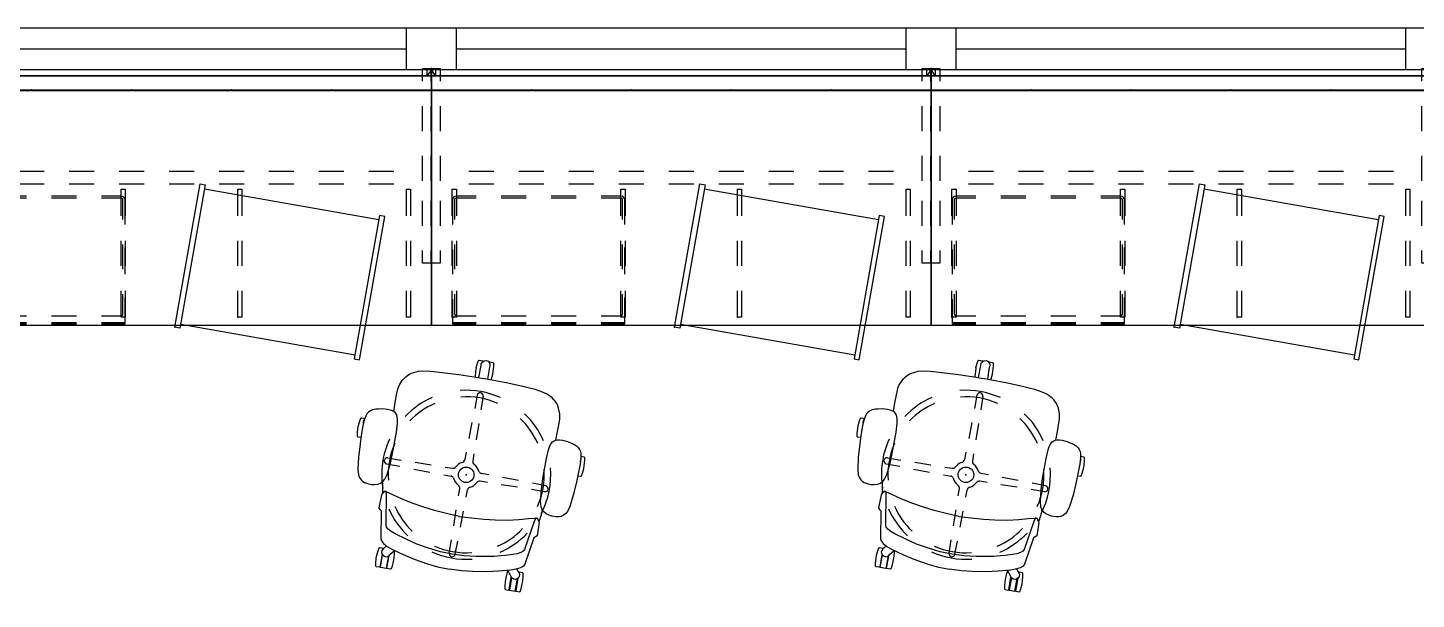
# Model space of a CAD drawing. Header units: inches. Extents: x -282 to 309, y -215 to 288.
# Drawn here: x 6.2 to 172.9, y 219.4 to 288.1 of the extents above; entities that cross this region are included whole.
import ezdxf

# ---------------------------------------------------------------- set-up
doc = ezdxf.new("R2010")
doc.units = ezdxf.units.IN
doc.header["$MEASUREMENT"] = 0
for name, color, linetype in [('ELEC', 1, 'Continuous'), ('HARDWARE', 4, 'Continuous'), ('SEAT', 5, 'Continuous'), ('STORAGE', 4, 'Continuous'), ('WKSURF', 6, 'Continuous')]:
    doc.layers.add(name, color=color, linetype=linetype)

# ---------------------------------------------------------------- blocks, each defined once
blk = doc.blocks.new('AAO213_60_0P')
at = {"layer": 'HARDWARE'}
for p, q in [((-0.5, 0.75), (0.5, 0.75)), ((0, 0.75), (-0.5, 0)), ((-0.5, 0), (-0.5, 0.75)), ((0.5, 0), (0, 0.75)), ((0.5, 0.75), (0.5, 0))]:
    blk.add_line(p, q, dxfattribs=at)
for p in [(0, 0.75), (0, 0)]:
    blk.add_point(p, dxfattribs=at)
blk = doc.blocks.new('mc1313_60_0p')
at = {"layer": 'ELEC'}
for p, q in [((0, 0), (60, 0)), ((0, 0), (0, -1.688)), ((60, 0), (60, -1.688)), ((0, -1.688), (60, -1.688))]:
    blk.add_line(p, q, dxfattribs=at)
for p in [(0, 0), (60, 0), (0, -1.688)]:
    blk.add_point(p, dxfattribs=at)
blk = doc.blocks.new('mc1315_12_0p')
at = {"layer": 'ELEC'}
for p, q in [((0, 0), (12, 0)), ((0, 0), (0, -0.064)), ((12, 0), (12, -0.064)), ((0, -0.064), (12, -0.064))]:
    blk.add_line(p, q, dxfattribs=at)
for p in [(0, 0), (12, 0)]:
    blk.add_point(p, dxfattribs=at)
blk = doc.blocks.new('mc1316_0p')
at = {"layer": 'ELEC'}
for p, q in [((0, 0), (0, -0.064)), ((0, 0), (12, 0)), ((12, 0), (12, -0.064)), ((0, -0.064), (12, -0.064))]:
    blk.add_line(p, q, dxfattribs=at)
for p in [(0, 0), (12, 0)]:
    blk.add_point(p, dxfattribs=at)
blk = doc.blocks.new('1verus_stool_uphst_syntltlim_adjarms_adjseat_0p')
at = {"layer": 'SEAT'}
for p, q in [((2.21, 13.57), (2.28, 13.65)), ((2.22, 13.23), (2.21, 13.57)), ((2.28, 13.65), (2.62, 13.71)), ((2.62, 13.71), (3.21, 13.76)), ((3.21, 13.76), (3.57, 13.76)), ((3.57, 13.76), (4.15, 13.71)), ((4.15, 13.71), (4.5, 13.65)), ((4.5, 13.65), (4.56, 13.57)), ((4.56, 13.57), (4.56, 13.18)), ((-3.03, 11.87), (-3.09, 11.49)), ((-2.94, 12.1), (-3.03, 11.87)), ((-2.79, 12.33), (-2.94, 12.1)), ((-2.5, 12.59), (-2.79, 12.33)), ((-2.24, 12.73), (-2.5, 12.59)), ((-1.61, 12.91), (-2.24, 12.73)), ((-0.18, 13.09), (-1.61, 12.91)), ((1.44, 13.2), (-0.18, 13.09)), ((2.46, 13.23), (1.44, 13.2)), ((3.62, 13.24), (2.46, 13.23)), ((4.34, 13.2), (3.62, 13.24)), ((3.97, 13.22), (4.1, 13.25)), ((4.1, 13.25), (4.3, 13.23)), ((4.3, 13.23), (4.37, 13.2)), ((4.56, 13.17), (4.34, 13.2)), ((4.9, 13.11), (4.56, 13.17)), ((5.14, 13.01), (4.9, 13.11)), ((5.36, 12.87), (5.14, 13.01)), ((5.54, 12.72), (5.36, 12.87)), ((5.73, 12.45), (5.54, 12.72)), ((5.88, 12.07), (5.73, 12.45)), ((5.94, 11.75), (5.88, 12.07)), ((6.04, 11.27), (5.94, 11.75)), ((-3.09, 11.49), (-3.11, 11)), ((-3.11, 11), (-3.06, 10.64)), ((-3.06, 10.64), (-2.97, 10.27)), ((-2.97, 10.27), (-2.78, 9.94)), ((5.98, 9.87), (6.04, 10.05)), ((6.09, 10.65), (6.04, 11.27)), ((6.04, 10.05), (6.08, 10.32)), ((6.08, 10.32), (6.09, 10.65)), ((-12.75, 8.71), (-12.69, 8.78)), ((-12.75, 8.31), (-12.75, 8.71)), ((-12.69, 8.78), (-12.34, 8.84)), ((-12.34, 8.84), (-11.75, 8.89)), ((-11.75, 8.89), (-11.39, 8.89)), ((-11.39, 8.89), (-10.82, 8.84)), ((-10.92, 8.39), (-11.12, 8.31)), ((-10.7, 8.38), (-10.92, 8.39)), ((-10.82, 8.84), (-10.47, 8.78)), ((-10.5, 8.29), (-10.7, 8.38)), ((-10.47, 8.78), (-10.41, 8.71)), ((-10.41, 8.71), (-10.4, 8.31)), ((-9.87, 8.36), (-10.13, 7.84)), ((-9.6, 8.65), (-9.87, 8.36)), ((-9.37, 8.76), (-9.6, 8.65)), ((-6.03, 9.3), (-9.37, 8.76)), ((-7.86, 8.34), (-7.63, 8.42)), ((-7.63, 8.42), (-3.75, 9.06)), ((-5.9, 9.49), (-6.03, 9.3)), ((-5.73, 9.63), (-5.9, 9.49)), ((-4.14, 9.59), (-5.73, 9.63)), ((-4.05, 9.56), (-4.14, 9.59)), ((-3.82, 9.45), (-4.05, 9.56)), ((-3.82, 9.46), (-4, 9.56)), ((-3.89, 8.27), (-3.67, 9.12)), ((-3.87, 9.48), (-3.57, 9.55)), ((-3.7, 9.32), (-3.82, 9.46)), ((-3.7, 9.31), (-3.82, 9.45)), ((-3.75, 9.06), (-3.66, 9.13)), ((-3.66, 9.13), (-3.7, 9.32)), ((-3.67, 9.12), (-3.7, 9.31)), ((-3.57, 9.55), (-2.64, 9.7)), ((-2.78, 9.94), (-2.53, 9.7)), ((-2.64, 9.7), (-2.53, 9.7)), ((-2.53, 9.7), (-2.21, 9.52)), ((-2.21, 9.52), (-1.61, 9.36)), ((-1.61, 9.36), (-0.21, 9.2)), ((-0.36, 9.64), (-0.38, 8.01)), ((-0.21, 9.2), (1.17, 9.15)), ((0.36, 9.64), (0.39, 8.01)), ((1.17, 9.15), (3.59, 9.14)), ((3.59, 9.14), (4.67, 9.22)), ((4.67, 9.22), (5.19, 9.29)), ((5.19, 9.29), (5.46, 9.38)), ((5.46, 9.38), (5.68, 9.51)), ((5.68, 9.51), (5.87, 9.7)), ((5.87, 9.7), (5.98, 9.87)), ((5.98, 9.87), (7.02, 9.89)), ((7.02, 9.89), (7.81, 9.9)), ((7.81, 9.9), (8.58, 9.87)), ((8.58, 9.87), (8.82, 9.85)), ((8.82, 9.85), (9.18, 9.78)), ((9.18, 9.78), (9.81, 9.52)), ((9.81, 9.52), (10.06, 9.37)), ((10.06, 9.37), (10.32, 9.2)), ((10.32, 9.2), (10.56, 8.98)), ((10.56, 8.98), (10.71, 8.8)), ((10.71, 8.8), (10.88, 8.57)), ((10.88, 8.57), (11.03, 8.31)), ((-12.76, 8.19), (-12.74, 8.21)), ((-12.76, 7.52), (-12.76, 8.19)), ((-12.74, 7.5), (-12.76, 7.52)), ((-12.72, 8.27), (-12.75, 8.31)), ((-12.75, 7.4), (-12.71, 7.44)), ((-12.75, 7.01), (-12.75, 7.4)), ((-12.69, 6.92), (-12.75, 7.01)), ((-12.74, 8.21), (-11.22, 8.21)), ((-11.22, 7.5), (-12.74, 7.5)), ((-11.17, 8.27), (-12.72, 8.27)), ((-12.71, 7.44), (-11.18, 7.44)), ((-12.36, 6.86), (-12.69, 6.92)), ((-11.8, 6.82), (-12.36, 6.86)), ((-11.37, 6.82), (-11.8, 6.82)), ((-11.77, 8.21), (-11.77, 8.27)), ((-11.77, 7.44), (-11.77, 7.5)), ((-11.39, 8.27), (-11.39, 8.21)), ((-11.39, 7.44), (-11.39, 7.5)), ((-11.35, 7.98), (-11.37, 7.77)), ((-11.37, 7.77), (-11.29, 7.57)), ((-10.82, 6.86), (-11.37, 6.82)), ((-11.26, 8.17), (-11.35, 7.98)), ((-11.29, 7.57), (-11.15, 7.42)), ((-11.12, 8.31), (-11.26, 8.17)), ((-11.15, 7.42), (-11.03, 7.36)), ((-11.03, 7.36), (-10.44, 6.92)), ((-10.47, 6.92), (-10.82, 6.86)), ((-10.34, 7.24), (-10.75, 5.81)), ((-10.41, 8.17), (-10.5, 8.29)), ((-10.44, 8.27), (-10.49, 8.27)), ((-10.46, 6.93), (-10.47, 6.92)), ((-10.4, 8.31), (-10.44, 8.27)), ((-10.07, 7.94), (-10.41, 8.17)), ((-10.13, 7.84), (-10.34, 7.24)), ((-8.87, 5.77), (-8.46, 7.16)), ((-8.46, 7.16), (-8.26, 7.68)), ((-8.26, 7.68), (-8.08, 8.09)), ((-8.08, 8.09), (-7.86, 8.34)), ((-4.49, 5.81), (-4.18, 7.16)), ((-4.18, 7.16), (-3.89, 8.27)), ((11.03, 8.31), (11.25, 7.8)), ((11.25, 7.8), (11.38, 7.29)), ((11.38, 7.29), (11.52, 6.38)), ((-10.75, 5.81), (-11.06, 4.41)), ((-9.22, 4.38), (-8.87, 5.77)), ((-4.73, 4.34), (-4.49, 5.81)), ((-0.41, 6.31), (-0.43, 4.35)), ((0.41, 6.31), (0.44, 4.35)), ((11.52, 6.38), (11.58, 5.66)), ((11.58, 5.66), (11.62, 4.98)), ((-11.06, 4.41), (-11.33, 2.74)), ((-9.48, 2.91), (-9.22, 4.38)), ((-4.89, 2.99), (-4.73, 4.34)), ((11.62, 4.98), (11.71, 2.98)), ((-11.33, 2.74), (-11.47, 1.47)), ((-9.64, 1.45), (-9.48, 2.91)), ((-5, 1.51), (-4.89, 2.99)), ((-0.46, 2.66), (-0.47, 1.77)), ((0.47, 2.66), (0.48, 1.77)), ((11.71, 2.98), (11.75, 0.84)), ((-11.47, 1.47), (-11.53, -0.01)), ((-9.7, 0.01), (-9.64, 1.45)), ((-9.63, -1.46), (-9.7, 0.01)), ((-9.64, 0.36), (-8.01, 0.39)), ((-6.31, 0.41), (-4.35, 0.44)), ((-5.08, -0.02), (-5, 1.51)), ((-5.08, 0), (-5, -1.53)), ((-2.66, 0.47), (-1.77, 0.48)), ((2.66, 0.46), (1.77, 0.47)), ((6.31, 0.41), (4.35, 0.43)), ((9.64, 0.36), (8.01, 0.38)), ((11.85, 0.99), (11.75, 0.97)), ((11.75, 0.84), (11.75, -0.01)), ((11.76, 0.53), (13.26, 0.51)), ((12.42, 1.04), (11.85, 0.99)), ((12.86, 1.04), (12.42, 1.04)), ((12.86, 1.04), (13.43, 0.99)), ((13.26, 0.51), (13.4, 0.54)), ((13.4, 0.54), (13.61, 0.49)), ((13.43, 0.99), (13.76, 0.93)), ((13.61, 0.49), (13.77, 0.38)), ((13.78, 0.41), (13.72, 0.41)), ((13.76, 0.93), (13.82, 0.85)), ((13.77, 0.38), (13.88, 0.21)), ((13.82, 0.46), (13.78, 0.41)), ((13.8, 0.36), (13.78, 0.36)), ((13.8, 0.36), (13.83, 0.34)), ((13.82, 0.85), (13.82, 0.46)), ((13.83, 0.34), (13.83, 0.3)), ((13.88, 0.21), (13.93, 0)), ((-11.47, -1.48), (-11.53, -0.01)), ((-11.33, -2.75), (-11.47, -1.48)), ((-9.64, -0.36), (-8.01, -0.38)), ((-9.47, -2.9), (-9.63, -1.46)), ((-6.31, -0.41), (-4.35, -0.43)), ((-5, -1.53), (-4.89, -3.01)), ((-2.66, -0.46), (-1.77, -0.47)), ((2.66, -0.47), (1.77, -0.48)), ((6.31, -0.41), (4.35, -0.44)), ((9.64, -0.36), (8.01, -0.39)), ((11.71, -3), (11.75, -0.86)), ((11.75, -0.86), (11.75, -0.01)), ((13.24, -0.51), (11.75, -0.54)), ((11.75, -0.97), (11.87, -0.99)), ((11.87, -0.99), (12.46, -1.04)), ((12.46, -1.04), (12.82, -1.04)), ((12.82, -1.04), (13.4, -0.99)), ((13.38, -0.54), (13.24, -0.51)), ((13.59, -0.5), (13.38, -0.54)), ((13.4, -0.99), (13.75, -0.93)), ((13.77, -0.38), (13.59, -0.5)), ((13.79, -0.42), (13.71, -0.42)), ((13.75, -0.93), (13.81, -0.85)), ((13.88, -0.21), (13.77, -0.38)), ((13.81, -0.35), (13.79, -0.35)), ((13.79, -0.42), (13.81, -0.46)), ((13.83, -0.33), (13.81, -0.35)), ((13.81, -0.85), (13.81, -0.46)), ((13.83, -0.29), (13.83, -0.33)), ((13.93, 0), (13.88, -0.21)), ((-11.06, -4.42), (-11.33, -2.75)), ((-9.36, -3.53), (-9.47, -2.9)), ((-4.89, -3.01), (-4.73, -4.35)), ((-0.47, -2.66), (-0.48, -1.77)), ((0.46, -2.66), (0.47, -1.77)), ((11.62, -5), (11.71, -3)), ((-10.75, -5.82), (-11.06, -4.42)), ((-9.21, -4.36), (-9.36, -3.53)), ((-9.07, -5), (-9.21, -4.36)), ((-4.73, -4.35), (-4.49, -5.82)), ((-0.41, -6.31), (-0.44, -4.35)), ((0.41, -6.31), (0.43, -4.35)), ((11.58, -5.67), (11.62, -5)), ((-10.34, -7.26), (-10.75, -5.82)), ((-8.88, -5.77), (-9.07, -5)), ((-8.72, -6.31), (-8.88, -5.77)), ((-8.46, -7.16), (-8.72, -6.31)), ((-4.49, -5.82), (-4.18, -7.17)), ((11.38, -7.3), (11.52, -6.39)), ((11.52, -6.39), (11.58, -5.67)), ((-12.74, -7.52), (-12.76, -7.53)), ((-12.76, -7.53), (-12.76, -8.2)), ((-12.76, -8.2), (-12.74, -8.22)), ((-12.69, -6.94), (-12.75, -7.02)), ((-12.75, -7.02), (-12.75, -7.41)), ((-12.75, -7.41), (-12.71, -7.46)), ((-12.72, -8.28), (-12.75, -8.32)), ((-12.75, -8.32), (-12.75, -8.72)), ((-11.22, -7.52), (-12.74, -7.52)), ((-12.74, -8.22), (-11.22, -8.22)), ((-11.17, -8.28), (-12.72, -8.28)), ((-12.71, -7.46), (-11.18, -7.46)), ((-12.36, -6.88), (-12.69, -6.94)), ((-11.8, -6.83), (-12.36, -6.88)), ((-11.37, -6.83), (-11.8, -6.83)), ((-11.77, -7.46), (-11.77, -7.52)), ((-11.77, -8.22), (-11.77, -8.28)), ((-11.39, -7.46), (-11.39, -7.51)), ((-11.39, -8.28), (-11.39, -8.22)), ((-10.82, -6.87), (-11.37, -6.83)), ((-11.37, -7.78), (-11.29, -7.59)), ((-11.35, -7.99), (-11.37, -7.78)), ((-11.26, -8.19), (-11.35, -7.99)), ((-11.29, -7.59), (-11.15, -7.43)), ((-11.12, -8.33), (-11.26, -8.19)), ((-11.15, -7.43), (-11.03, -7.38)), ((-10.92, -8.4), (-11.12, -8.33)), ((-11.03, -7.38), (-10.44, -6.93)), ((-10.47, -6.94), (-10.82, -6.87)), ((-10.5, -8.3), (-10.7, -8.4)), ((-10.41, -8.19), (-10.5, -8.3)), ((-10.44, -8.28), (-10.49, -8.28)), ((-10.46, -6.95), (-10.47, -6.94)), ((-10.4, -8.33), (-10.44, -8.28)), ((-10.07, -7.96), (-10.41, -8.19)), ((-10.41, -8.72), (-10.4, -8.33)), ((-10.13, -7.85), (-10.34, -7.26)), ((-9.87, -8.37), (-10.13, -7.85)), ((-8.27, -7.68), (-8.46, -7.16)), ((-8.06, -8.09), (-8.27, -7.68)), ((-7.85, -8.34), (-8.06, -8.09)), ((-4.18, -7.17), (-3.89, -8.29)), ((-3.89, -8.29), (-3.67, -9.13)), ((-0.36, -9.64), (-0.39, -8.01)), ((0.36, -9.64), (0.38, -8.01)), ((10.88, -8.59), (11.03, -8.33)), ((11.03, -8.33), (11.25, -7.81)), ((11.25, -7.81), (11.38, -7.3)), ((-12.75, -8.72), (-12.69, -8.8)), ((-12.69, -8.8), (-12.34, -8.86)), ((-12.34, -8.86), (-11.75, -8.91)), ((-11.75, -8.91), (-11.39, -8.91)), ((-11.39, -8.91), (-10.82, -8.86)), ((-10.7, -8.4), (-10.92, -8.4)), ((-10.82, -8.86), (-10.47, -8.8)), ((-10.47, -8.8), (-10.41, -8.72)), ((-9.6, -8.67), (-9.87, -8.37)), ((-9.37, -8.78), (-9.6, -8.67)), ((-6.03, -9.31), (-9.37, -8.78)), ((-7.63, -8.44), (-7.85, -8.34)), ((-4.09, -9.01), (-7.63, -8.44)), ((-5.9, -9.5), (-6.03, -9.31)), ((-5.73, -9.65), (-5.9, -9.5)), ((-4.14, -9.61), (-5.73, -9.65)), ((-4.05, -9.58), (-4.14, -9.61)), ((-3.8, -9.07), (-4.09, -9.01)), ((-3.82, -9.46), (-4.05, -9.58)), ((-3.83, -9.6), (-4.01, -9.56)), ((-4, -9.56), (-3.82, -9.46)), ((-3.43, -9.66), (-3.83, -9.6)), ((-3.7, -9.33), (-3.82, -9.46)), ((-3.82, -9.46), (-3.7, -9.33)), ((-3.66, -9.13), (-3.8, -9.07)), ((-3.67, -9.13), (-3.7, -9.33)), ((-3.7, -9.33), (-3.66, -9.13)), ((-3.16, -9.68), (-3.43, -9.66)), ((-2.64, -9.72), (-3.16, -9.68)), ((-2.97, -10.27), (-2.78, -9.94)), ((-2.78, -9.94), (-2.53, -9.7)), ((-2.64, -9.72), (-2.54, -9.72)), ((-2.53, -9.7), (-2.21, -9.52)), ((-2.21, -9.52), (-1.61, -9.36)), ((-1.61, -9.36), (-0.21, -9.2)), ((-0.21, -9.2), (1.17, -9.15)), ((1.17, -9.15), (3.59, -9.14)), ((3.59, -9.14), (4.67, -9.22)), ((4.67, -9.22), (5.19, -9.29)), ((5.19, -9.29), (5.46, -9.38)), ((5.46, -9.38), (5.68, -9.51)), ((5.68, -9.51), (5.87, -9.7)), ((5.87, -9.7), (5.98, -9.87)), ((5.98, -9.87), (6.04, -10.05)), ((5.98, -9.89), (7.02, -9.91)), ((7.02, -9.91), (7.81, -9.91)), ((7.81, -9.91), (8.58, -9.89)), ((8.58, -9.89), (8.82, -9.86)), ((8.82, -9.86), (9.18, -9.79)), ((9.18, -9.79), (9.81, -9.54)), ((9.81, -9.54), (10.06, -9.39)), ((10.06, -9.39), (10.32, -9.21)), ((10.32, -9.21), (10.56, -8.99)), ((10.56, -8.99), (10.71, -8.81)), ((10.71, -8.81), (10.88, -8.59)), ((-3.11, -11), (-3.06, -10.64)), ((-3.09, -11.49), (-3.11, -11)), ((-3.03, -11.87), (-3.09, -11.49)), ((-3.06, -10.64), (-2.97, -10.27)), ((6.04, -11.27), (5.94, -11.75)), ((6.04, -10.05), (6.08, -10.32)), ((6.09, -10.65), (6.04, -11.27)), ((6.08, -10.32), (6.09, -10.65)), ((-2.94, -12.1), (-3.03, -11.87)), ((-2.79, -12.33), (-2.94, -12.1)), ((-2.5, -12.59), (-2.79, -12.33)), ((-2.24, -12.73), (-2.5, -12.59)), ((-1.61, -12.91), (-2.24, -12.73)), ((-0.18, -13.09), (-1.61, -12.91)), ((1.44, -13.2), (-0.18, -13.09)), ((2.46, -13.23), (1.44, -13.2)), ((2.22, -13.23), (2.21, -13.59)), ((3.62, -13.24), (2.46, -13.23)), ((4.34, -13.2), (3.62, -13.24)), ((3.93, -13.22), (4.1, -13.27)), ((4.1, -13.27), (4.3, -13.25)), ((4.3, -13.25), (4.4, -13.19)), ((4.56, -13.17), (4.34, -13.2)), ((4.55, -13.17), (4.56, -13.19)), ((4.9, -13.11), (4.56, -13.17)), ((4.56, -13.59), (4.56, -13.19)), ((5.14, -13.01), (4.9, -13.11)), ((5.36, -12.87), (5.14, -13.01)), ((5.54, -12.72), (5.36, -12.87)), ((5.73, -12.45), (5.54, -12.72)), ((5.88, -12.07), (5.73, -12.45)), ((5.94, -11.75), (5.88, -12.07)), ((2.21, -13.59), (2.28, -13.66)), ((2.28, -13.66), (2.62, -13.72)), ((2.62, -13.72), (3.21, -13.77)), ((3.21, -13.77), (3.57, -13.77)), ((3.57, -13.77), (4.15, -13.72)), ((4.15, -13.72), (4.5, -13.66)), ((4.5, -13.66), (4.56, -13.59))]:
    blk.add_line(p, q, dxfattribs=at)
blk.add_circle((0, 0), 0.933, dxfattribs=at)
for centre, radius, start, end in [((0, 0), 10.15, 75.0668, 109.0748), ((0, 0), 10.15, 123.6901, 146.3099), ((0, 0), 9.37, 75.9638, 104.0362), ((0, 9.63), 0.361, 0.8819, 179.2214), ((0, 0), 10.15, 33.6901, 56.3099), ((0, 0), 9.37, 123.6901, 146.3099), ((0, 0), 9.37, 33.6901, 56.3099), ((0, 0), 10.15, 165.9638, 194.0362), ((0, 0), 9.37, 165.9638, 194.0362), ((-0.89, 1.78), 0.422, 306.3784, 359.2214), ((0.9, 1.78), 0.422, 180.8819, 246.6414), ((0, 0), 9.37, 345.9638, 14.0362), ((0, 0), 10.15, 345.9638, 14.0362), ((-9.63, 0), 0.361, 90.8819, 269.2214), ((-1.78, 0.9), 0.422, 270.8819, 336.6414), ((0, 0), 1.57, 113.9767, 152.0579), ((0, 0), 1.57, 29.2039, 62.0579), ((1.78, 0.89), 0.422, 196.8021, 269.2214), ((9.63, 0), 0.361, 270.8819, 89.2214), ((-1.78, -0.89), 0.422, 16.8021, 89.2214), ((0, 0), 1.57, 209.2039, 242.0579), ((-0.9, -1.78), 0.422, 0.8819, 66.6414), ((0.89, -1.78), 0.422, 126.3784, 179.2214), ((0, 0), 1.57, 293.9767, 332.0579), ((1.78, -0.9), 0.422, 90.8819, 156.6414), ((0, 0), 10.15, 213.6901, 236.3099), ((0, 0), 9.37, 213.6901, 236.3099), ((0, 0), 9.37, 303.6901, 326.3099), ((0, 0), 10.15, 303.6901, 326.3099), ((0, 0), 10.15, 252.6819, 284.6267), ((0, 0), 9.37, 255.9638, 284.0362), ((0, -9.63), 0.361, 180.8819, 359.2214)]:
    blk.add_arc(centre, radius, start, end, dxfattribs=at)
blk.add_point((0, 0), dxfattribs=at)
blk = doc.blocks.new('mc2141_3060c_0p')
at = {"layer": 'WKSURF'}
for p, q in [((60, 0), (0, 0)), ((0, -30), (0, 0)), ((60, 0), (60, -30)), ((7.5, -11.5), (4.5, -11.5)), ((13.5, -11.5), (10.5, -11.5)), ((19.5, -11.5), (16.5, -11.5)), ((25.5, -11.5), (22.5, -11.5)), ((31.5, -11.5), (28.5, -11.5)), ((37.5, -11.5), (34.5, -11.5)), ((43.5, -11.5), (40.5, -11.5)), ((49.5, -11.5), (46.5, -11.5)), ((55.5, -11.5), (52.5, -11.5)), ((7.5, -13), (4.5, -13)), ((13.5, -13), (10.5, -13)), ((19.5, -13), (16.5, -13)), ((25.5, -13), (22.5, -13)), ((31.5, -13), (28.5, -13)), ((37.5, -13), (34.5, -13)), ((43.5, -13), (40.5, -13)), ((49.5, -13), (46.5, -13)), ((55.5, -13), (52.5, -13)), ((2.5, -13.625), (3, -13.625)), ((2.5, -16.8125), (2.5, -13.625)), ((3, -13.625), (3, -16.8125)), ((22.75, -13.625), (23.25, -13.625)), ((22.75, -16.8125), (22.75, -13.625)), ((23.25, -13.625), (23.25, -16.8125)), ((36.75, -16.8125), (36.75, -13.625)), ((36.75, -13.625), (37.25, -13.625)), ((37.25, -13.625), (37.25, -16.8125)), ((57, -13.625), (57.5, -13.625)), ((57, -16.8125), (57, -13.625)), ((57.5, -13.625), (57.5, -16.8125)), ((2.5, -22.8125), (2.5, -19.8125)), ((3, -19.8125), (3, -22.8125)), ((22.75, -22.8125), (22.75, -19.8125)), ((23.25, -19.8125), (23.25, -22.8125)), ((36.75, -22.8125), (36.75, -19.8125)), ((37.25, -19.8125), (37.25, -22.8125)), ((57, -22.8125), (57, -19.8125)), ((57.5, -19.8125), (57.5, -22.8125)), ((2.5, -29), (2.5, -25.8125)), ((3, -25.8125), (3, -29)), ((22.75, -29), (22.75, -25.8125)), ((23.25, -25.8125), (23.25, -29)), ((36.75, -29), (36.75, -25.8125)), ((37.25, -25.8125), (37.25, -29)), ((57, -29), (57, -25.8125)), ((57.5, -25.8125), (57.5, -29)), ((60, -30), (0, -30)), ((3, -29), (2.5, -29)), ((23.25, -29), (22.75, -29)), ((37.25, -29), (36.75, -29)), ((57.5, -29), (57, -29))]:
    blk.add_line(p, q, dxfattribs=at)
for p in [(0, 0), (60, 0), (2.5, -29), (36.75, -29)]:
    blk.add_point(p, dxfattribs=at)
blk = doc.blocks.new('mc2140_s3060_0p')
at = {"layer": 'WKSURF'}
for p, q in [((0.06, 0.875), (1.06, 0.875)), ((0.06, -0.625), (0.06, 0.875)), ((0.06, 0), (1.06, 0)), ((1.06, 0.875), (1.06, -0.625)), ((58.94, 0.875), (59.94, 0.875)), ((58.94, -0.625), (58.94, 0.875)), ((58.94, 0), (59.94, 0)), ((59.94, 0.875), (59.94, -0.625)), ((0.06, -6.625), (0.06, -3.625)), ((1.06, -3.625), (1.06, -6.625)), ((58.94, -6.625), (58.94, -3.625)), ((59.94, -3.625), (59.94, -6.625)), ((0.06, -12.625), (0.06, -9.625)), ((1.06, -9.625), (1.06, -12.625)), ((58.94, -12.625), (58.94, -9.625)), ((59.94, -9.625), (59.94, -12.625)), ((0.06, -18), (0.06, -15)), ((1.06, -15), (1.06, -18)), ((58.94, -18), (58.94, -15)), ((59.94, -15), (59.94, -18)), ((0.06, -22.5), (0.06, -21)), ((1.06, -21), (1.06, -22.5)), ((58.94, -22.5), (58.94, -21)), ((59.94, -21), (59.94, -22.5)), ((1.06, -22.5), (0.06, -22.5)), ((59.94, -22.5), (58.94, -22.5))]:
    blk.add_line(p, q, dxfattribs=at)
for p in [(0, 0.875), (60, 0.875)]:
    blk.add_point(p, dxfattribs=at)
blk = doc.blocks.new('mco207ff_0p')
at = {"layer": 'STORAGE'}
for p, q in [((0, 13.967, 0.2797), (0, 11.0275, 0.2797)), ((0, 13.967, 0.2797), (0, 11.0275, 0.2797)), ((0.25, 14.007, 0.2797), (0.25, 11.627, 0.2797)), ((0.25, 14.007, 0.2797), (0.25, 11.627, 0.2797)), ((2.841, 14.177, 0.2797), (0.42, 14.177, 0.2797)), ((2.841, 14.177, 0.2797), (0.42, 14.177, -0.0333)), ((2.841, 14.427, 0.2797), (0.46, 14.427, 0.2797)), ((2.841, 14.427, 0.2797), (0.46, 14.427, -0.1573)), ((8.841, 14.427, 0.2797), (5.841, 14.427, 0.2797)), ((8.841, 14.427, 0.2797), (5.841, 14.427, 0.2797)), ((8.841, 14.177, 0.2797), (5.841, 14.177, 0.2797)), ((8.841, 14.177, 0.2797), (5.841, 14.177, 0.2797)), ((14.841, 14.427, 0.2797), (11.841, 14.427, 0.2797)), ((14.841, 14.427, 0.2797), (11.841, 14.427, 0.2797)), ((14.841, 14.177, 0.2797), (11.841, 14.177, 0.2797)), ((14.841, 14.177, 0.2797), (11.841, 14.177, 0.2797)), ((20.222, 14.427, 0.2797), (17.841, 14.427, 0.2797)), ((20.222, 14.427, 0.2797), (17.841, 14.427, 0.2797)), ((20.262, 14.177, 0.2797), (17.841, 14.177, 0.2797)), ((20.262, 14.177, 0.2797), (17.841, 14.177, 0.2797)), ((20.432, 11.627, 0.2797), (20.432, 14.007, 0.2797)), ((20.432, 11.627, 0.2797), (20.432, 14.007, -0.0333)), ((20.682, 11.254, 0.2797), (20.682, 13.967, 0.2797)), ((20.682, 11.0275, 0.2797), (20.682, 13.967, -0.1573)), ((0.25, 8.627, 0.2797), (0.25, 5.627, 0.2797)), ((0.25, 8.627, 0.2797), (0.25, 5.627, 0.2797)), ((20.432, 5.627, 0.2797), (20.432, 8.627, 0.2797)), ((20.432, 5.627, 0.2797), (20.432, 8.627, 0.2797)), ((0, 8.0275, 0.2797), (0, 5.0275, 0.2797)), ((0, 8.0275, 0.2797), (0, 5.0275, 0.2797)), ((20.682, 5.254, 0.2797), (20.682, 8.254, 0.2797)), ((20.682, 5.0275, 0.2797), (20.682, 8.0275, 0.2797)), ((0, 2.0275, 0.2797), (0, -0.912, 0.2797)), ((0, 2.0275, 0.2797), (0, -0.912, -0.1573)), ((0.25, 2.627, 0.2797), (0.25, 0.247, 0.2797)), ((0.25, 2.627, 0.2797), (0.25, 0.247, -0.0333)), ((20.432, 0.247, 0.2797), (20.432, 2.627, 0.2797)), ((20.432, 0.247, 0.2797), (20.432, 2.627, 0.2797)), ((20.682, -0.4589, 0.2797), (20.682, 2.254, 0.2797)), ((20.682, -0.912, 0.2797), (20.682, 2.0275, 0.2797)), ((0.44, 0.057, 0.2797), (2.841, 0.057, 0.2797)), ((0.44, 0.057, 0.2797), (2.841, 0.057, 0.2797)), ((0.98, 0.057, 0.2797), (2.841, 0.057, 0.2797)), ((0.98, 0.057, 0.2797), (2.841, 0.057, 0.2797)), ((5.841, 0.057, 0.2797), (8.841, 0.057, 0.2797)), ((5.841, 0.057, 0.2797), (8.841, 0.057, 0.2797)), ((5.841, 0.057, 0.2797), (8.841, 0.057, 0.2797)), ((5.841, 0.057, 0.2797), (8.841, 0.057, 0.2797)), ((11.841, 0.057, 0.2797), (14.841, 0.057, 0.2797)), ((11.841, 0.057, 0.2797), (14.841, 0.057, 0.2797)), ((11.841, 0.057, 0.2797), (14.841, 0.057, 0.2797)), ((11.841, 0.057, 0.2797), (14.841, 0.057, 0.2797)), ((17.841, 0.057, 0.2797), (20.242, 0.057, 0.2797)), ((17.841, 0.057, 0.2797), (20.242, 0.057, -0.0333)), ((17.841, 0.057, 0.2797), (19.702, 0.057, -2.4703)), ((17.841, 0.057, 0.2797), (19.702, 0.057, -0.0333)), ((0, -0.756, 0.2797), (2.841, -0.756, 0.2797)), ((0, -0.912, 0.2797), (2.841, -0.912, 0.2797)), ((5.841, -0.756, 0.2797), (8.841, -0.756, 0.2797)), ((5.841, -0.912, 0.2797), (8.841, -0.912, 0.2797)), ((11.841, -0.756, 0.2797), (14.841, -0.756, 0.2797)), ((11.841, -0.912, 0.2797), (14.841, -0.912, 0.2797)), ((17.841, -0.756, 0.2797), (20.682, -0.756, -0.6893)), ((17.841, -0.912, 0.2797), (20.682, -0.912, -0.6893))]:
    blk.add_line(p, q, dxfattribs=at)
for centre, radius, start, end in [((0.46, 13.967, -0.1573), 0.46, 90, 180), ((0.46, 13.967, 0.2797), 0.46, 90, 180), ((0.42, 14.007, -0.0333), 0.17, 90, 180), ((0.42, 14.007, 0.2797), 0.17, 90, 180), ((20.222, 13.967, -0.1573), 0.46, 0, 90), ((20.222, 13.967, 0.2797), 0.46, 0, 90), ((20.262, 14.007, -0.0333), 0.17, 0, 90), ((20.262, 14.007, 0.2797), 0.17, 0, 90), ((0.44, 0.247, -0.0333), 0.19, 180, 270), ((0.44, 0.247, 0.2797), 0.19, 180, 270), ((20.242, 0.247, -0.0333), 0.19, 270, 0), ((20.242, 0.247, 0.2797), 0.19, 270, 0)]:
    blk.add_arc(centre, radius, start, end, dxfattribs=at)
blk.add_point((0, 0.126, 0.2797), dxfattribs=at)
blk = doc.blocks.new('MCO693_20_0P')
at = {"layer": 'STORAGE'}
for p, q in [((0, 0), (0, 17.5)), ((0, 17.5), (0.625, 17.5)), ((0.625, 17.5), (0.625, 0)), ((0.625, 17), (21.875, 17)), ((21.875, 17.5), (21.875, 0)), ((22.5, 17.5), (21.875, 17.5)), ((22.5, 0), (22.5, 17.5)), ((0.625, 0), (0, 0)), ((0.625, 0.5), (21.875, 0.5)), ((21.875, 0), (22.5, 0))]:
    blk.add_line(p, q, dxfattribs=at)
blk.add_point((0, 0), dxfattribs=at)

msp = doc.modelspace()

# ---------------------------------------------------------------- linework, layer by layer
for p, q in [((-281.83, 288.09), (305.52, 288.09)), ((51.62, 283.06), (51.62, 288.06)), ((57.62, 283.06), (57.62, 288.06)), ((111.62, 283.06), (111.62, 288.06)), ((117.62, 283.06), (117.62, 288.06)), ((171.62, 283.06), (171.62, 288.06)), ((-2.38, 285.56), (51.62, 285.56)), ((57.62, 285.56), (111.62, 285.56)), ((117.62, 285.56), (171.62, 285.56)), ((-276.83, 283.09), (306.22, 283.09))]:
    msp.add_line(p, q)

# ---------------------------------------------------------------- block references
for name, p in [('mc2140_s3060_0p', (-5.38, 282.31)), ('mc1313_60_0p', (-5.38, 282.31)), ('mc2141_3060c_0p', (-5.38, 282.31)), ('AAO213_60_0P', (54.62, 282.31)), ('mc2140_s3060_0p', (54.62, 282.31)), ('mc1313_60_0p', (54.62, 282.31)), ('mc2141_3060c_0p', (54.62, 282.31)), ('AAO213_60_0P', (114.62, 282.31)), ('mc2140_s3060_0p', (114.62, 282.31)), ('mc1313_60_0p', (114.62, 282.31)), ('mc2141_3060c_0p', (114.62, 282.31)), ('mc1315_12_0p', (-5.38, 280.63)), ('mc1315_12_0p', (-5.38, 280.63)), ('mc1316_0p', (6.62, 280.63)), ('mc1316_0p', (6.62, 280.63)), ('mc1315_12_0p', (18.62, 280.63)), ('mc1315_12_0p', (18.62, 280.63)), ('mc1316_0p', (30.62, 280.63)), ('mc1316_0p', (30.62, 280.63)), ('mc1315_12_0p', (42.62, 280.63)), ('mc1315_12_0p', (42.62, 280.63)), ('mc1316_0p', (54.62, 280.63)), ('mc1316_0p', (54.62, 280.63)), ('mc1315_12_0p', (66.62, 280.63)), ('mc1315_12_0p', (66.62, 280.63)), ('mc1316_0p', (78.62, 280.63)), ('mc1316_0p', (78.62, 280.63)), ('mc1315_12_0p', (90.62, 280.63)), ('mc1315_12_0p', (90.62, 280.63)), ('mc1316_0p', (102.62, 280.63)), ('mc1316_0p', (102.62, 280.63)), ('mc1316_0p', (114.62, 280.63)), ('mc1316_0p', (114.62, 280.63)), ('mc1315_12_0p', (126.62, 280.63)), ('mc1315_12_0p', (126.62, 280.63)), ('mc1316_0p', (138.62, 280.63)), ('mc1316_0p', (138.62, 280.63)), ('mc1315_12_0p', (150.62, 280.63)), ('mc1315_12_0p', (150.62, 280.63)), ('mc1316_0p', (162.62, 280.63)), ('mc1316_0p', (162.62, 280.63)), ('mco207ff_0p', (-2.85, 253.44)), ('mco207ff_0p', (57.15, 253.44)), ('mco207ff_0p', (117.15, 253.44))]:
    msp.add_blockref(name, p)
for name, p, rotation in [('MCO693_20_0P', (23.82, 252.1), 350.0000000000001), ('MCO693_20_0P', (83.82, 252.1), 350.0000000000001), ('MCO693_20_0P', (143.82, 252.1), 350.0000000000001), ('1verus_stool_uphst_syntltlim_adjarms_adjseat_0p', (58.8, 234.38), 80), ('1verus_stool_uphst_syntltlim_adjarms_adjseat_0p', (118.8, 234.38), 80)]:
    msp.add_blockref(name, p, dxfattribs=dict(rotation=rotation))

doc.saveas('drawing.dxf')
